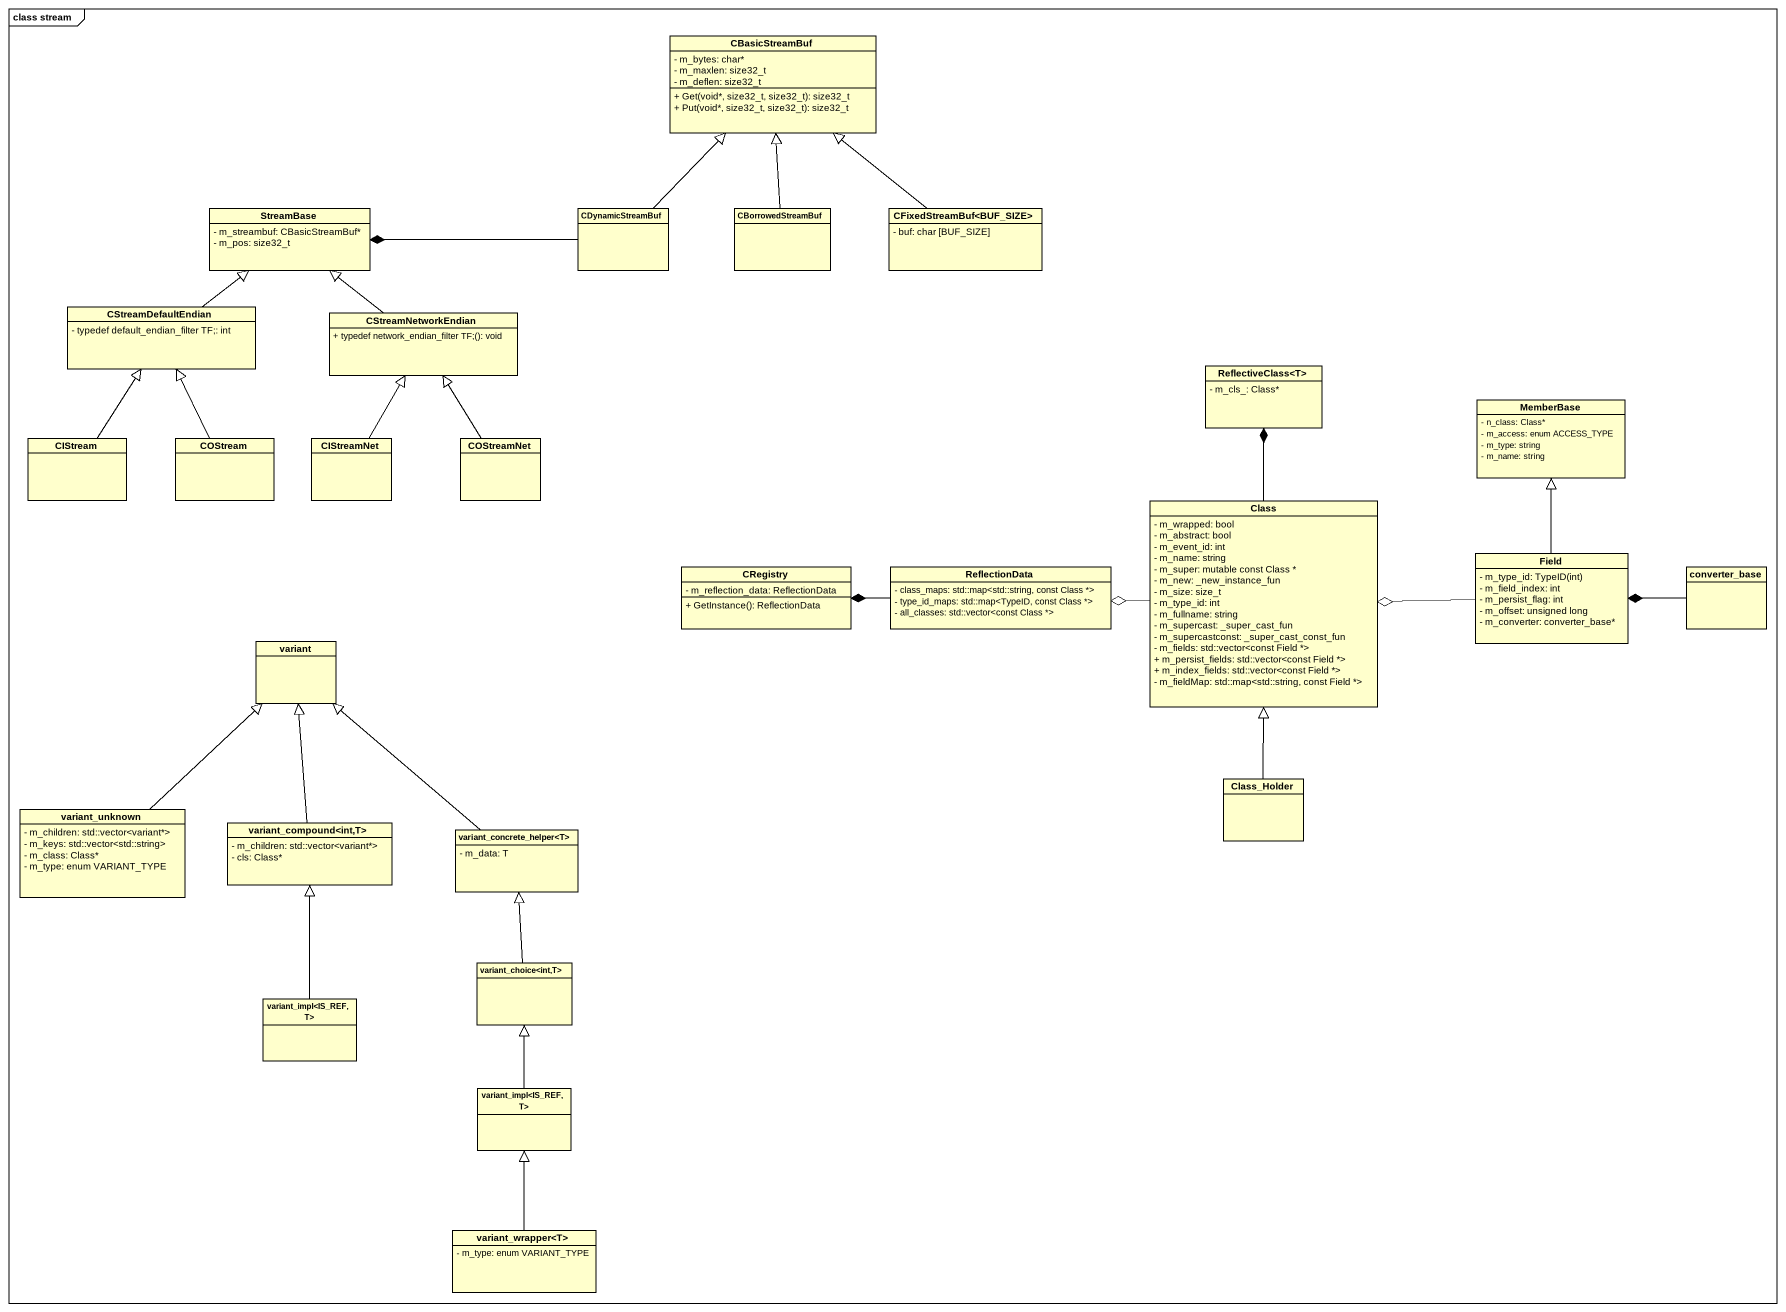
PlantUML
@startuml
mainframe class stream
hide circle
hide empty members
skinparam classAttributeIconSize 0
class CBasicStreamBuf {
  - m_bytes: char*
  - m_maxlen: size32_t
  - m_deflen: size32_t
  + Get(void*, size32_t, size32_t): size32_t
  + Put(void*, size32_t, size32_t): size32_t
}
class StreamBase {
  - m_streambuf: CBasicStreamBuf*
  - m_pos: size32_t
}
class CDynamicStreamBuf
class CBorrowedStreamBuf
class "CFixedStreamBuf<BUF_SIZE>" as CFixedStreamBuf_BUF_SIZE {
  - buf: char [BUF_SIZE]
}
class CStreamDefaultEndian {
  - typedef default_endian_filter TF;: int
}
class CStreamNetworkEndian {
  + typedef network_endian_filter TF;(): void
}
class "ReflectiveClass<T>" as ReflectiveClass_T {
  - m_cls_: Class*
}
class MemberBase {
  - n_class: Class*
  - m_access: enum ACCESS_TYPE
  - m_type: string
  - m_name: string
}
class CIStream
class COStream
class CIStreamNet
class COStreamNet
class "Class" as Class_ {
  - m_wrapped: bool
  - m_abstract: bool
  - m_event_id: int
  - m_name: string
  - m_super: mutable const Class *
  - m_new: _new_instance_fun
  - m_size: size_t
  - m_type_id: int
  - m_fullname: string
  - m_supercast: _super_cast_fun
  - m_supercastconst: _super_cast_const_fun
  - m_fields: std::vector<const Field *>
  + m_persist_fields: std::vector<const Field *>
  + m_index_fields: std::vector<const Field *>
  - m_fieldMap: std::map<std::string, const Field *>
}
class Field {
  {field} - m_type_id: TypeID(int)
  - m_field_index: int
  - m_persist_flag: int
  - m_offset: unsigned long
  - m_converter: converter_base*
}
class CRegistry {
  - m_reflection_data: ReflectionData
  + GetInstance(): ReflectionData
}
class ReflectionData {
  - class_maps: std::map<std::string, const Class *>
  - type_id_maps: std::map<TypeID, const Class *>
  - all_classes: std::vector<const Class *>
}
class converter_base
class variant
class Class_Holder
class variant_unknown {
  - m_children: std::vector<variant*>
  - m_keys: std::vector<std::string>
  - m_class: Class*
  - m_type: enum VARIANT_TYPE
}
class "variant_compound<int,T>" as variant_compound_int_T {
  - m_children: std::vector<variant*>
  - cls: Class*
}
class "variant_concrete_helper<T>" as variant_concrete_helper_T {
  - m_data: T
}
class "variant_impl<IS_REF, T>" as variant_impl_IS_REF_T
class "variant_choice<int,T>" as variant_choice_int_T
class "variant_impl<IS_REF, T>" as variant_impl_IS_REF_T_2
class "variant_wrapper<T>" as variant_wrapper_T {
  - m_type: enum VARIANT_TYPE
}
CDynamicStreamBuf -up-|> CBasicStreamBuf
CDynamicStreamBuf -left-* StreamBase
CBorrowedStreamBuf -up-|> CBasicStreamBuf
CFixedStreamBuf_BUF_SIZE -up-|> CBasicStreamBuf
CStreamDefaultEndian -up-|> StreamBase
CStreamNetworkEndian -up-|> StreamBase
CIStream -up-|> CStreamDefaultEndian
COStream -up-|> CStreamDefaultEndian
CIStreamNet -up-|> CStreamNetworkEndian
COStreamNet -up-|> CStreamNetworkEndian
Class_ -up-* ReflectiveClass_T
Class_ -left-o ReflectionData
Field -up-|> MemberBase
Field -left-o Class_
ReflectionData -left-* CRegistry
converter_base -left-* Field
Class_Holder -up-|> Class_
variant_unknown -up-|> variant
variant_compound_int_T -up-|> variant
variant_concrete_helper_T -up-|> variant
variant_impl_IS_REF_T -up-|> variant_compound_int_T
variant_choice_int_T -up-|> variant_concrete_helper_T
variant_impl_IS_REF_T_2 -up-|> variant_choice_int_T
variant_wrapper_T -up-|> variant_impl_IS_REF_T_2
@enduml
